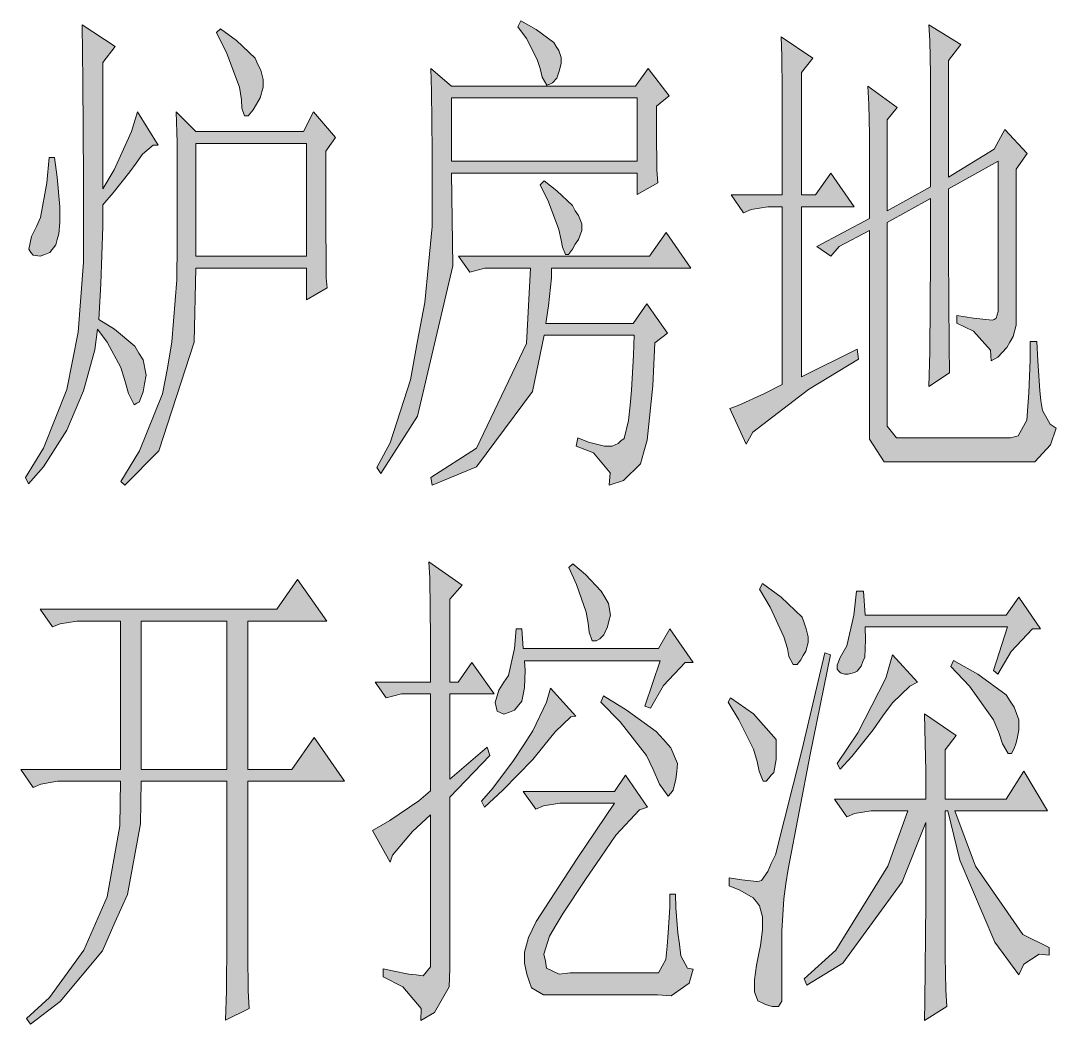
# Model space of a CAD drawing. Header units: millimetres. Extents: x 0 to 414, y 0 to 292.
# Drawn here: x 87.7 to 96.74, y 97.04 to 105.8 of the extents above; entities that cross this region are included whole.
import ezdxf

# ---------------------------------------------------------------- set-up
doc = ezdxf.new("R2010")
doc.units = ezdxf.units.MM

msp = doc.modelspace()

# ---------------------------------------------------------------- hatches: boundary and pattern name
h = msp.add_hatch(color=0)
h.dxf.hatch_style = 2
h.paths.add_polyline_path([(88.236778, 105.762778), (88.526056, 105.572278), (88.416694, 105.434694), (88.416694, 104.3305), (88.515472, 104.496306), (88.667167, 104.831444), (88.720083, 105.004306), (88.9, 104.7115), (88.857667, 104.7115), (88.762417, 104.633889), (88.7095, 104.556278), (88.653056, 104.478667), (88.508417, 104.295222), (88.416694, 104.192917), (88.416694, 104.002417), (88.399056, 103.501472), (88.381417, 103.191028), (88.519, 103.106361), (88.695389, 102.958194), (88.730667, 102.898222), (88.769472, 102.83825), (88.794167, 102.704194), (88.780056, 102.630111), (88.769472, 102.559556), (88.734194, 102.471361), (88.713028, 102.460778), (88.691861, 102.446667), (88.642472, 102.545444), (88.610722, 102.658333), (88.575444, 102.771222), (88.4555, 102.993472), (88.370833, 103.106361), (88.346139, 102.926444), (88.247361, 102.570139), (88.176806, 102.397278), (88.102722, 102.224417), (87.898111, 101.906917), (87.767583, 101.75875), (87.742889, 101.811667), (87.898111, 102.069194), (88.102722, 102.580722), (88.152111, 102.831194), (88.2015, 103.081667), (88.247361, 103.691972), (88.247361, 104.055333), (88.247361, 104.418694), (88.243833, 105.272417)])
h = msp.add_hatch(color=0)
h.dxf.hatch_style = 2
h.paths.add_polyline_path([(92.064417, 105.798056), (92.198472, 105.720444), (92.353694, 105.607556), (92.374861, 105.572278), (92.396028, 105.537), (92.417194, 105.477028), (92.417194, 105.452333), (92.417194, 105.427639), (92.403083, 105.367667), (92.3925, 105.332389), (92.378389, 105.297111), (92.343111, 105.254778), (92.318417, 105.244194), (92.293722, 105.237139), (92.251389, 105.304167), (92.23375, 105.381778), (92.209056, 105.459389), (92.113806, 105.642833), (92.039722, 105.745139)])
h = msp.add_hatch(color=0)
h.dxf.hatch_style = 2
h.paths.add_polyline_path([(95.870889, 103.226306), (96.015528, 103.201611), (96.177806, 103.183972), (96.195444, 103.191028), (96.213083, 103.201611), (96.230722, 103.261583), (96.230722, 103.3145), (96.230722, 104.573917), (95.796806, 104.3305), (95.796806, 103.762528), (95.803861, 102.958194), (95.807389, 102.725361), (95.627472, 102.605417), (95.634528, 102.908806), (95.641583, 103.72725), (95.641583, 104.245833), (95.264111, 104.037694), (95.264111, 102.365528), (95.264111, 102.259694), (95.34525, 102.157389), (95.422861, 102.157389), (96.340083, 102.157389), (96.407111, 102.175028), (96.481194, 102.312611), (96.491778, 102.432556), (96.498833, 102.5525), (96.509417, 102.83825), (96.509417, 103.000528), (96.569389, 103.000528), (96.576444, 102.831194), (96.594083, 102.570139), (96.604667, 102.485472), (96.618778, 102.397278), (96.685806, 102.277333), (96.738722, 102.242056), (96.689333, 102.097417), (96.55175, 101.94925), (96.460028, 101.94925), (95.362889, 101.94925), (95.235889, 101.94925), (95.108889, 102.146806), (95.108889, 102.347889), (95.108889, 103.967139), (94.844306, 103.829556), (94.770222, 103.744889), (94.650278, 103.829556), (95.108889, 104.072972), (95.108889, 104.693861), (95.108889, 104.80675), (95.101833, 105.071333), (95.094778, 105.226556), (95.348778, 105.039583), (95.264111, 104.93375), (95.264111, 104.14), (95.641583, 104.348139), (95.641583, 105.177167), (95.641583, 105.332389), (95.634528, 105.625194), (95.627472, 105.762778), (95.906167, 105.589917), (95.796806, 105.452333), (95.796806, 104.432806), (96.195444, 104.676222), (96.290694, 104.849083), (96.484722, 104.640944), (96.389472, 104.503361), (96.389472, 103.191028), (96.389472, 103.141639), (96.36125, 103.042861), (96.333028, 102.993472), (96.308333, 102.947611), (96.227194, 102.862944), (96.17075, 102.831194), (96.163694, 102.922917), (96.015528, 103.088722), (95.870889, 103.159278)])
h = msp.add_hatch(color=0)
h.dxf.hatch_style = 2
h.paths.add_polyline_path([(89.443278, 105.7275), (89.584389, 105.625194), (89.746667, 105.469972), (89.771361, 105.417056), (89.796056, 105.367667), (89.817222, 105.286528), (89.817222, 105.261833), (89.817222, 105.2195), (89.789, 105.12425), (89.75725, 105.071333), (89.729028, 105.021944), (89.686694, 104.969028), (89.672583, 104.969028), (89.654944, 104.969028), (89.63025, 105.036056), (89.626722, 105.106611), (89.609083, 105.2195), (89.499722, 105.512306), (89.408, 105.69575)])
h = msp.add_hatch(color=0)
h.dxf.hatch_style = 2
h.paths.add_polyline_path([(94.516222, 102.690083), (94.999528, 102.9335), (95.013639, 102.845306), (94.576194, 102.580722), (94.089361, 102.206778), (94.032917, 102.104472), (93.888278, 102.414917), (93.962361, 102.439611), (94.191667, 102.545444), (94.346889, 102.623056), (94.346889, 104.175278), (94.301028, 104.175278), (94.219889, 104.175278), (94.07525, 104.150583), (94.008222, 104.122361), (93.902389, 104.277583), (94.346889, 104.277583), (94.346889, 105.071333), (94.346889, 105.191278), (94.343361, 105.487611), (94.336306, 105.656944), (94.615, 105.469972), (94.516222, 105.3465), (94.516222, 104.277583), (94.636167, 104.277583), (94.770222, 104.468083), (94.974833, 104.175278), (94.516222, 104.175278)])
h = msp.add_hatch(color=0)
h.paths.add_polyline_path([(93.24975, 105.053694), (93.24975, 104.831444), (93.253278, 104.496306), (93.260333, 104.383417), (93.080417, 104.281111), (93.080417, 104.468083), (91.461167, 104.468083), (91.47175, 103.660222), (91.164833, 102.347889), (90.843806, 101.846944), (90.808528, 101.899861), (90.924944, 102.115056), (91.101333, 102.665389), (91.164833, 103.004056), (91.228333, 103.339194), (91.291833, 104.002417), (91.291833, 104.3305), (91.291833, 104.658583), (91.284778, 105.184222), (91.28125, 105.381778), (91.461167, 105.226556), (93.066306, 105.226556), (93.175667, 105.381778), (93.359111, 105.141889)])
h.paths.add_polyline_path([(91.461167, 105.12425), (91.461167, 104.573917), (93.080417, 104.573917), (93.080417, 105.12425)])
h = msp.add_hatch(color=0)
h.paths.add_polyline_path([(88.575444, 101.776389), (88.737722, 102.0445), (88.938806, 102.541917), (88.981139, 102.767694), (89.019944, 102.997), (89.062278, 103.53675), (89.065806, 103.847194), (89.065806, 104.157639), (89.065806, 104.736194), (89.05875, 105.004306), (89.228083, 104.831444), (90.17, 104.831444), (90.254667, 105.004306), (90.448694, 104.778528), (90.364028, 104.658583), (90.364028, 104.150583), (90.367556, 103.554389), (90.374611, 103.466194), (90.194694, 103.363889), (90.194694, 103.639056), (89.228083, 103.639056), (89.213972, 102.993472), (88.907056, 102.0445), (88.610722, 101.744639)])
h.paths.add_polyline_path([(89.228083, 104.725611), (89.228083, 103.744889), (90.194694, 103.744889), (90.194694, 104.725611)])
h = msp.add_hatch(color=0)
h.dxf.hatch_style = 2
h.paths.add_polyline_path([(87.996889, 104.605667), (88.018056, 104.432806), (88.04275, 104.175278), (88.04275, 104.087083), (88.04275, 104.037694), (88.032167, 103.938917), (88.018056, 103.889528), (88.007472, 103.843667), (87.954556, 103.776639), (87.912222, 103.759), (87.869889, 103.744889), (87.809917, 103.751944), (87.78875, 103.776639), (87.771111, 103.804861), (87.795806, 103.914222), (87.838139, 104.002417), (87.873417, 104.080028), (87.929861, 104.383417), (87.9475, 104.605667)])
h = msp.add_hatch(color=0)
h.dxf.hatch_style = 2
h.paths.add_polyline_path([(92.23375, 104.365778), (92.269028, 104.401056), (92.378389, 104.312861), (92.515972, 104.185861), (92.540667, 104.14), (92.568889, 104.097667), (92.597111, 104.027111), (92.597111, 104.002417), (92.597111, 103.967139), (92.568889, 103.889528), (92.540667, 103.847194), (92.515972, 103.804861), (92.480694, 103.759), (92.456, 103.759), (92.427778, 103.8225), (92.417194, 103.882472), (92.396028, 103.977722), (92.307833, 104.217611)])
h = msp.add_hatch(color=0)
h.dxf.hatch_style = 2
h.paths.add_polyline_path([(91.521139, 103.744889), (93.189778, 103.744889), (93.334417, 103.9495), (93.549611, 103.639056), (92.332528, 103.639056), (92.332528, 103.554389), (92.307833, 103.310972), (92.283139, 103.15575), (93.045139, 103.15575), (93.165083, 103.328611), (93.345, 103.071083), (93.235639, 102.986417), (93.218, 102.612472), (93.168611, 102.13975), (93.140389, 102.037444), (93.108639, 101.931611), (92.960472, 101.786972), (92.837, 101.744639), (92.844056, 101.854), (92.699417, 102.026861), (92.547722, 102.086833), (92.561833, 102.157389), (92.657083, 102.122111), (92.794667, 102.086833), (92.837, 102.086833), (92.861694, 102.086833), (92.914611, 102.108), (92.939306, 102.132694), (92.967528, 102.153861), (93.006333, 102.309083), (93.020444, 102.443139), (93.031028, 102.573667), (93.048667, 102.880583), (93.055722, 103.053444), (92.269028, 103.053444), (92.166722, 102.563083), (91.679889, 101.906917), (91.291833, 101.744639), (91.28125, 101.811667), (91.679889, 102.069194), (92.113806, 102.982889), (92.149083, 103.639056), (91.750444, 103.639056), (91.619917, 103.603778)])
h = msp.add_hatch(color=0)
h.dxf.hatch_style = 2
h.paths.add_polyline_path([(91.277722, 100.026611), (91.277722, 100.407611), (91.270667, 100.93325), (91.263611, 101.077889), (91.552889, 100.873278), (91.447056, 100.749806), (91.447056, 100.026611), (91.517611, 100.026611), (91.637556, 100.199472), (91.831583, 99.924306), (91.447056, 99.924306), (91.447056, 99.179944), (91.771611, 99.458639), (91.796306, 99.388083), (91.447056, 99.024722), (91.447056, 97.525417), (91.44, 97.370194), (91.313, 97.144417), (91.193056, 97.073861), (91.196583, 97.179694), (91.034306, 97.370194), (90.864972, 97.454861), (90.864972, 97.525417), (90.946111, 97.507778), (91.087222, 97.479556), (91.150722, 97.4725), (91.214222, 97.465444), (91.277722, 97.543056), (91.277722, 97.627722), (91.277722, 98.8695), (91.118972, 98.724861), (90.946111, 98.516722), (90.924944, 98.45675), (90.769722, 98.731917), (90.921417, 98.820111), (91.175417, 98.992972), (91.277722, 99.077639), (91.277722, 99.924306), (91.023722, 99.924306), (90.889667, 99.889028), (90.794417, 100.026611)])
h = msp.add_hatch(color=0)
h.dxf.hatch_style = 2
h.paths.add_polyline_path([(92.5195, 101.06025), (92.628861, 100.965), (92.766444, 100.820361), (92.798194, 100.767444), (92.829944, 100.714528), (92.847583, 100.612222), (92.833472, 100.559306), (92.822889, 100.509917), (92.791139, 100.439361), (92.7735, 100.421722), (92.755861, 100.404083), (92.724111, 100.386444), (92.713528, 100.386444), (92.688833, 100.386444), (92.660611, 100.464056), (92.653556, 100.541667), (92.635917, 100.636917), (92.55125, 100.880333), (92.484222, 101.0285)])
h = msp.add_hatch(color=0)
h.paths.add_polyline_path([(89.683167, 99.162306), (89.683167, 97.818222), (89.683167, 97.652417), (89.686694, 97.334917), (89.69375, 97.179694), (89.489139, 97.077389), (89.496194, 97.334917), (89.499722, 97.775889), (89.499722, 97.955806), (89.499722, 99.162306), (88.751833, 99.162306), (88.744778, 98.791889), (88.631889, 98.174528), (88.522528, 97.931111), (88.413167, 97.684167), (88.046278, 97.239667), (87.785222, 97.042111), (87.749944, 97.0915), (87.951028, 97.274944), (88.250889, 97.687694), (88.353194, 97.920528), (88.4555, 98.153361), (88.564861, 98.77425), (88.571917, 99.162306), (88.099194, 99.162306), (88.021583, 99.162306), (87.876944, 99.137611), (87.809917, 99.109389), (87.700556, 99.264611), (88.571917, 99.264611), (88.571917, 100.559306), (88.268528, 100.559306), (88.190917, 100.559306), (88.046278, 100.534611), (87.97925, 100.509917), (87.869889, 100.665139), (89.937167, 100.665139), (90.117083, 100.922667), (90.371083, 100.559306), (89.683167, 100.559306), (89.683167, 99.264611), (90.067694, 99.264611), (90.261722, 99.543306), (90.526306, 99.162306)])
h.paths.add_polyline_path([(88.751833, 100.559306), (88.751833, 99.264611), (89.499722, 99.264611), (89.499722, 100.559306)])
h = msp.add_hatch(color=0)
h.dxf.hatch_style = 2
h.paths.add_polyline_path([(94.174028, 100.887389), (94.336306, 100.767444), (94.51975, 100.594583), (94.537389, 100.545194), (94.555028, 100.492278), (94.572667, 100.421722), (94.572667, 100.407611), (94.572667, 100.372333), (94.5515, 100.29825), (94.530333, 100.259444), (94.509167, 100.220639), (94.477417, 100.181833), (94.463306, 100.181833), (94.442139, 100.181833), (94.403333, 100.252389), (94.39275, 100.319417), (94.361, 100.421722), (94.241056, 100.682778), (94.149333, 100.838)])
h = msp.add_hatch(color=0)
h.dxf.hatch_style = 2
h.paths.add_polyline_path([(95.055972, 100.820361), (95.070083, 100.612222), (96.301278, 100.612222), (96.410639, 100.767444), (96.601139, 100.492278), (96.530583, 100.492278), (96.343611, 100.294722), (96.227194, 100.097167), (96.191917, 100.128917), (96.311861, 100.509917), (95.070083, 100.509917), (95.073611, 100.397028), (95.066556, 100.245333), (95.048917, 100.206528), (95.034806, 100.167722), (94.999528, 100.121861), (94.978361, 100.111278), (94.957194, 100.104222), (94.921917, 100.097167), (94.911333, 100.097167), (94.893694, 100.097167), (94.861944, 100.104222), (94.851361, 100.111278), (94.840778, 100.121861), (94.826667, 100.1395), (94.826667, 100.174778), (94.851361, 100.241806), (94.876056, 100.284139), (94.911333, 100.344111), (94.971306, 100.612222), (94.996, 100.820361)])
h = msp.add_hatch(color=0)
h.dxf.hatch_style = 2
h.paths.add_polyline_path([(93.147444, 99.818472), (93.2815, 100.213583), (92.096167, 100.213583), (92.103222, 100.128917), (92.096167, 99.98075), (92.085583, 99.920778), (92.075, 99.860806), (92.0115, 99.783194), (91.965639, 99.765556), (91.91625, 99.747917), (91.859806, 99.772611), (91.849222, 99.811417), (91.842167, 99.850222), (91.873917, 99.956056), (91.91625, 100.026611), (91.958583, 100.086583), (92.0115, 100.319417), (92.025611, 100.492278), (92.075, 100.492278), (92.085583, 100.319417), (93.267389, 100.319417), (93.366167, 100.492278), (93.570778, 100.199472), (93.500222, 100.199472), (93.309722, 99.998389), (93.196833, 99.800833)])
h = msp.add_hatch(color=0)
h.dxf.hatch_style = 2
h.paths.add_polyline_path([(94.766694, 100.2665), (94.590306, 99.395139), (94.399806, 98.396778), (94.378639, 98.26625), (94.361, 98.135722), (94.343361, 97.8535), (94.343361, 97.698278), (94.343361, 97.543056), (94.343361, 97.338444), (94.343361, 97.292583), (94.343361, 97.243194), (94.315139, 97.197333), (94.283389, 97.197333), (94.258694, 97.197333), (94.20225, 97.214972), (94.1705, 97.229083), (94.135222, 97.246722), (94.103472, 97.324333), (94.103472, 97.384306), (94.103472, 97.430167), (94.121111, 97.557167), (94.13875, 97.645361), (94.156389, 97.730028), (94.174028, 97.867611), (94.174028, 97.920528), (94.174028, 97.9805), (94.149333, 98.07575), (94.121111, 98.111028), (94.092889, 98.146306), (93.976472, 98.213333), (93.88475, 98.248611), (93.88475, 98.319167), (93.994111, 98.301528), (94.124639, 98.287417), (94.145806, 98.290944), (94.166972, 98.298), (94.219889, 98.375611), (94.251639, 98.446167), (94.286917, 98.52025), (94.51975, 99.441), (94.717306, 100.284139)])
h = msp.add_hatch(color=0)
h.dxf.hatch_style = 2
h.paths.add_polyline_path([(95.309972, 100.2665), (95.528694, 100.026611), (95.461667, 99.991333), (95.309972, 99.846694), (95.225306, 99.733806), (95.140639, 99.610333), (94.953667, 99.3775), (94.851361, 99.268139), (94.826667, 99.317528), (95.006583, 99.585639), (95.25, 100.061889)])
h = msp.add_hatch(color=0)
h.dxf.hatch_style = 2
h.paths.add_polyline_path([(95.842667, 100.217111), (96.054333, 100.097167), (96.301278, 99.91725), (96.336556, 99.860806), (96.371833, 99.807889), (96.410639, 99.698528), (96.410639, 99.645611), (96.410639, 99.610333), (96.396528, 99.532722), (96.385944, 99.490389), (96.371833, 99.448056), (96.347139, 99.405722), (96.336556, 99.405722), (96.318917, 99.405722), (96.269528, 99.490389), (96.241306, 99.578583), (96.191917, 99.698528), (95.98025, 99.991333), (95.817972, 100.164194)])
h = msp.add_hatch(color=0)
h.dxf.hatch_style = 2
h.paths.add_polyline_path([(92.325472, 99.973694), (92.544194, 99.730278), (92.501861, 99.723222), (92.364278, 99.592694), (92.2655, 99.47275), (92.17025, 99.352806), (91.909194, 99.084694), (91.746917, 98.936528), (91.722222, 98.989444), (91.821, 99.102333), (92.000917, 99.342222), (92.085583, 99.47275), (92.17025, 99.603278), (92.290194, 99.85375)])
h = msp.add_hatch(color=0)
h.dxf.hatch_style = 2
h.paths.add_polyline_path([(92.787611, 99.906667), (92.985167, 99.786722), (93.246222, 99.596222), (93.309722, 99.525667), (93.373222, 99.455111), (93.433194, 99.317528), (93.426139, 99.246972), (93.419083, 99.179944), (93.394389, 99.084694), (93.373222, 99.06), (93.352056, 99.031778), (93.274444, 99.137611), (93.221528, 99.264611), (93.161556, 99.388083), (92.93225, 99.680889), (92.762917, 99.85375)])
h = msp.add_hatch(color=0)
h.dxf.hatch_style = 2
h.paths.add_polyline_path([(93.895333, 99.889028), (94.096417, 99.751444), (94.293972, 99.525667), (94.293972, 99.441), (94.293972, 99.352806), (94.272806, 99.239917), (94.251639, 99.215222), (94.230472, 99.190528), (94.205778, 99.162306), (94.181083, 99.162306), (94.145806, 99.2505), (94.128167, 99.335167), (94.096417, 99.441), (93.969417, 99.698528), (93.874167, 99.85375)])
h = msp.add_hatch(color=0)
h.dxf.hatch_style = 2
h.paths.add_polyline_path([(95.768583, 98.904778), (95.768583, 97.782944), (95.768583, 97.634778), (95.775639, 97.341972), (95.782694, 97.197333), (95.588667, 97.073861), (95.592194, 97.239667), (95.59925, 98.100444), (95.59925, 98.802472), (95.394639, 98.283889), (94.876056, 97.574806), (94.562083, 97.384306), (94.537389, 97.437222), (94.816083, 97.687694), (95.267639, 98.421472), (95.444028, 98.904778), (95.200611, 98.904778), (95.123, 98.904778), (94.978361, 98.880083), (94.911333, 98.851861), (94.801972, 99.007083), (95.59925, 99.007083), (95.59925, 99.2505), (95.592194, 99.620917), (95.588667, 99.751444), (95.863833, 99.560944), (95.768583, 99.437472), (95.768583, 99.007083), (96.301278, 99.007083), (96.4565, 99.2505), (96.661111, 98.904778), (95.85325, 98.904778), (96.033167, 98.421472), (96.445917, 97.825278), (96.675222, 97.712389), (96.675222, 97.645361), (96.590556, 97.652417), (96.4565, 97.56775), (96.410639, 97.4725), (96.2025, 97.75825), (95.895583, 98.474389), (95.793278, 98.904778)])
h = msp.add_hatch(color=0)
h.dxf.hatch_style = 2
h.paths.add_polyline_path([(92.085583, 99.074111), (92.882861, 99.074111), (92.978111, 99.215222), (93.172139, 98.936528), (93.101583, 98.911833), (92.893444, 98.693111), (92.762917, 98.499083), (92.628861, 98.305056), (92.434833, 98.01225), (92.374861, 97.909944), (92.314889, 97.811167), (92.2655, 97.652417), (92.279611, 97.592444), (92.290194, 97.532472), (92.399556, 97.479556), (92.494806, 97.490139), (93.221528, 97.490139), (93.267389, 97.490139), (93.330889, 97.606556), (93.341472, 97.722972), (93.352056, 97.839389), (93.366167, 98.065167), (93.366167, 98.178056), (93.415556, 98.178056), (93.419083, 98.058111), (93.436722, 97.839389), (93.450833, 97.740611), (93.461417, 97.638306), (93.521389, 97.532472), (93.570778, 97.521889), (93.5355, 97.401944), (93.37675, 97.289056), (93.256806, 97.299639), (92.339583, 97.299639), (92.261972, 97.299639), (92.159667, 97.359611), (92.1385, 97.419583), (92.117333, 97.479556), (92.096167, 97.574806), (92.096167, 97.610083), (92.096167, 97.670056), (92.131444, 97.800583), (92.163194, 97.867611), (92.198472, 97.938167), (92.558306, 98.4885), (92.882861, 98.971806), (92.484222, 98.971806), (92.406611, 98.971806), (92.261972, 98.947111), (92.194944, 98.918889)])

# ---------------------------------------------------------------- linework, layer by layer
at = {"color": 0, "lineweight": 0}
for points in [[(88.236778, 105.762778), (88.526056, 105.572278), (88.416694, 105.434694), (88.416694, 104.3305), (88.515472, 104.496306), (88.667167, 104.831444), (88.720083, 105.004306), (88.9, 104.7115), (88.857667, 104.7115), (88.762417, 104.633889), (88.7095, 104.556278), (88.653056, 104.478667), (88.508417, 104.295222), (88.416694, 104.192917), (88.416694, 104.002417), (88.399056, 103.501472), (88.381417, 103.191028), (88.519, 103.106361), (88.695389, 102.958194), (88.730667, 102.898222), (88.769472, 102.83825), (88.794167, 102.704194), (88.780056, 102.630111), (88.769472, 102.559556), (88.734194, 102.471361), (88.713028, 102.460778), (88.691861, 102.446667), (88.642472, 102.545444), (88.610722, 102.658333), (88.575444, 102.771222), (88.4555, 102.993472), (88.370833, 103.106361), (88.346139, 102.926444), (88.247361, 102.570139), (88.176806, 102.397278), (88.102722, 102.224417), (87.898111, 101.906917), (87.767583, 101.75875), (87.742889, 101.811667), (87.898111, 102.069194), (88.102722, 102.580722), (88.152111, 102.831194), (88.2015, 103.081667), (88.247361, 103.691972), (88.247361, 104.055333), (88.247361, 104.418694), (88.243833, 105.272417)], [(92.064417, 105.798056), (92.198472, 105.720444), (92.353694, 105.607556), (92.374861, 105.572278), (92.396028, 105.537), (92.417194, 105.477028), (92.417194, 105.452333), (92.417194, 105.427639), (92.403083, 105.367667), (92.3925, 105.332389), (92.378389, 105.297111), (92.343111, 105.254778), (92.318417, 105.244194), (92.293722, 105.237139), (92.251389, 105.304167), (92.23375, 105.381778), (92.209056, 105.459389), (92.113806, 105.642833), (92.039722, 105.745139)], [(95.870889, 103.226306), (96.015528, 103.201611), (96.177806, 103.183972), (96.195444, 103.191028), (96.213083, 103.201611), (96.230722, 103.261583), (96.230722, 103.3145), (96.230722, 104.573917), (95.796806, 104.3305), (95.796806, 103.762528), (95.803861, 102.958194), (95.807389, 102.725361), (95.627472, 102.605417), (95.634528, 102.908806), (95.641583, 103.72725), (95.641583, 104.245833), (95.264111, 104.037694), (95.264111, 102.365528), (95.264111, 102.259694), (95.34525, 102.157389), (95.422861, 102.157389), (96.340083, 102.157389), (96.407111, 102.175028), (96.481194, 102.312611), (96.491778, 102.432556), (96.498833, 102.5525), (96.509417, 102.83825), (96.509417, 103.000528), (96.569389, 103.000528), (96.576444, 102.831194), (96.594083, 102.570139), (96.604667, 102.485472), (96.618778, 102.397278), (96.685806, 102.277333), (96.738722, 102.242056), (96.689333, 102.097417), (96.55175, 101.94925), (96.460028, 101.94925), (95.362889, 101.94925), (95.235889, 101.94925), (95.108889, 102.146806), (95.108889, 102.347889), (95.108889, 103.967139), (94.844306, 103.829556), (94.770222, 103.744889), (94.650278, 103.829556), (95.108889, 104.072972), (95.108889, 104.693861), (95.108889, 104.80675), (95.101833, 105.071333), (95.094778, 105.226556), (95.348778, 105.039583), (95.264111, 104.93375), (95.264111, 104.14), (95.641583, 104.348139), (95.641583, 105.177167), (95.641583, 105.332389), (95.634528, 105.625194), (95.627472, 105.762778), (95.906167, 105.589917), (95.796806, 105.452333), (95.796806, 104.432806), (96.195444, 104.676222), (96.290694, 104.849083), (96.484722, 104.640944), (96.389472, 104.503361), (96.389472, 103.191028), (96.389472, 103.141639), (96.36125, 103.042861), (96.333028, 102.993472), (96.308333, 102.947611), (96.227194, 102.862944), (96.17075, 102.831194), (96.163694, 102.922917), (96.015528, 103.088722), (95.870889, 103.159278)], [(89.443278, 105.7275), (89.584389, 105.625194), (89.746667, 105.469972), (89.771361, 105.417056), (89.796056, 105.367667), (89.817222, 105.286528), (89.817222, 105.261833), (89.817222, 105.2195), (89.789, 105.12425), (89.75725, 105.071333), (89.729028, 105.021944), (89.686694, 104.969028), (89.672583, 104.969028), (89.654944, 104.969028), (89.63025, 105.036056), (89.626722, 105.106611), (89.609083, 105.2195), (89.499722, 105.512306), (89.408, 105.69575)], [(94.516222, 102.690083), (94.999528, 102.9335), (95.013639, 102.845306), (94.576194, 102.580722), (94.089361, 102.206778), (94.032917, 102.104472), (93.888278, 102.414917), (93.962361, 102.439611), (94.191667, 102.545444), (94.346889, 102.623056), (94.346889, 104.175278), (94.301028, 104.175278), (94.219889, 104.175278), (94.07525, 104.150583), (94.008222, 104.122361), (93.902389, 104.277583), (94.346889, 104.277583), (94.346889, 105.071333), (94.346889, 105.191278), (94.343361, 105.487611), (94.336306, 105.656944), (94.615, 105.469972), (94.516222, 105.3465), (94.516222, 104.277583), (94.636167, 104.277583), (94.770222, 104.468083), (94.974833, 104.175278), (94.516222, 104.175278)], [(93.24975, 105.053694), (93.24975, 104.831444), (93.253278, 104.496306), (93.260333, 104.383417), (93.080417, 104.281111), (93.080417, 104.468083), (91.461167, 104.468083), (91.47175, 103.660222), (91.164833, 102.347889), (90.843806, 101.846944), (90.808528, 101.899861), (90.924944, 102.115056), (91.101333, 102.665389), (91.164833, 103.004056), (91.228333, 103.339194), (91.291833, 104.002417), (91.291833, 104.3305), (91.291833, 104.658583), (91.284778, 105.184222), (91.28125, 105.381778), (91.461167, 105.226556), (93.066306, 105.226556), (93.175667, 105.381778), (93.359111, 105.141889)], [(91.461167, 105.12425), (91.461167, 104.573917), (93.080417, 104.573917), (93.080417, 105.12425)], [(88.575444, 101.776389), (88.737722, 102.0445), (88.938806, 102.541917), (88.981139, 102.767694), (89.019944, 102.997), (89.062278, 103.53675), (89.065806, 103.847194), (89.065806, 104.157639), (89.065806, 104.736194), (89.05875, 105.004306), (89.228083, 104.831444), (90.17, 104.831444), (90.254667, 105.004306), (90.448694, 104.778528), (90.364028, 104.658583), (90.364028, 104.150583), (90.367556, 103.554389), (90.374611, 103.466194), (90.194694, 103.363889), (90.194694, 103.639056), (89.228083, 103.639056), (89.213972, 102.993472), (88.907056, 102.0445), (88.610722, 101.744639)], [(89.228083, 104.725611), (89.228083, 103.744889), (90.194694, 103.744889), (90.194694, 104.725611)], [(87.996889, 104.605667), (88.018056, 104.432806), (88.04275, 104.175278), (88.04275, 104.087083), (88.04275, 104.037694), (88.032167, 103.938917), (88.018056, 103.889528), (88.007472, 103.843667), (87.954556, 103.776639), (87.912222, 103.759), (87.869889, 103.744889), (87.809917, 103.751944), (87.78875, 103.776639), (87.771111, 103.804861), (87.795806, 103.914222), (87.838139, 104.002417), (87.873417, 104.080028), (87.929861, 104.383417), (87.9475, 104.605667)], [(92.23375, 104.365778), (92.269028, 104.401056), (92.378389, 104.312861), (92.515972, 104.185861), (92.540667, 104.14), (92.568889, 104.097667), (92.597111, 104.027111), (92.597111, 104.002417), (92.597111, 103.967139), (92.568889, 103.889528), (92.540667, 103.847194), (92.515972, 103.804861), (92.480694, 103.759), (92.456, 103.759), (92.427778, 103.8225), (92.417194, 103.882472), (92.396028, 103.977722), (92.307833, 104.217611)], [(91.521139, 103.744889), (93.189778, 103.744889), (93.334417, 103.9495), (93.549611, 103.639056), (92.332528, 103.639056), (92.332528, 103.554389), (92.307833, 103.310972), (92.283139, 103.15575), (93.045139, 103.15575), (93.165083, 103.328611), (93.345, 103.071083), (93.235639, 102.986417), (93.218, 102.612472), (93.168611, 102.13975), (93.140389, 102.037444), (93.108639, 101.931611), (92.960472, 101.786972), (92.837, 101.744639), (92.844056, 101.854), (92.699417, 102.026861), (92.547722, 102.086833), (92.561833, 102.157389), (92.657083, 102.122111), (92.794667, 102.086833), (92.837, 102.086833), (92.861694, 102.086833), (92.914611, 102.108), (92.939306, 102.132694), (92.967528, 102.153861), (93.006333, 102.309083), (93.020444, 102.443139), (93.031028, 102.573667), (93.048667, 102.880583), (93.055722, 103.053444), (92.269028, 103.053444), (92.166722, 102.563083), (91.679889, 101.906917), (91.291833, 101.744639), (91.28125, 101.811667), (91.679889, 102.069194), (92.113806, 102.982889), (92.149083, 103.639056), (91.750444, 103.639056), (91.619917, 103.603778)], [(91.277722, 100.026611), (91.277722, 100.407611), (91.270667, 100.93325), (91.263611, 101.077889), (91.552889, 100.873278), (91.447056, 100.749806), (91.447056, 100.026611), (91.517611, 100.026611), (91.637556, 100.199472), (91.831583, 99.924306), (91.447056, 99.924306), (91.447056, 99.179944), (91.771611, 99.458639), (91.796306, 99.388083), (91.447056, 99.024722), (91.447056, 97.525417), (91.44, 97.370194), (91.313, 97.144417), (91.193056, 97.073861), (91.196583, 97.179694), (91.034306, 97.370194), (90.864972, 97.454861), (90.864972, 97.525417), (90.946111, 97.507778), (91.087222, 97.479556), (91.150722, 97.4725), (91.214222, 97.465444), (91.277722, 97.543056), (91.277722, 97.627722), (91.277722, 98.8695), (91.118972, 98.724861), (90.946111, 98.516722), (90.924944, 98.45675), (90.769722, 98.731917), (90.921417, 98.820111), (91.175417, 98.992972), (91.277722, 99.077639), (91.277722, 99.924306), (91.023722, 99.924306), (90.889667, 99.889028), (90.794417, 100.026611)], [(92.5195, 101.06025), (92.628861, 100.965), (92.766444, 100.820361), (92.798194, 100.767444), (92.829944, 100.714528), (92.847583, 100.612222), (92.833472, 100.559306), (92.822889, 100.509917), (92.791139, 100.439361), (92.7735, 100.421722), (92.755861, 100.404083), (92.724111, 100.386444), (92.713528, 100.386444), (92.688833, 100.386444), (92.660611, 100.464056), (92.653556, 100.541667), (92.635917, 100.636917), (92.55125, 100.880333), (92.484222, 101.0285)], [(89.683167, 99.162306), (89.683167, 97.818222), (89.683167, 97.652417), (89.686694, 97.334917), (89.69375, 97.179694), (89.489139, 97.077389), (89.496194, 97.334917), (89.499722, 97.775889), (89.499722, 97.955806), (89.499722, 99.162306), (88.751833, 99.162306), (88.744778, 98.791889), (88.631889, 98.174528), (88.522528, 97.931111), (88.413167, 97.684167), (88.046278, 97.239667), (87.785222, 97.042111), (87.749944, 97.0915), (87.951028, 97.274944), (88.250889, 97.687694), (88.353194, 97.920528), (88.4555, 98.153361), (88.564861, 98.77425), (88.571917, 99.162306), (88.099194, 99.162306), (88.021583, 99.162306), (87.876944, 99.137611), (87.809917, 99.109389), (87.700556, 99.264611), (88.571917, 99.264611), (88.571917, 100.559306), (88.268528, 100.559306), (88.190917, 100.559306), (88.046278, 100.534611), (87.97925, 100.509917), (87.869889, 100.665139), (89.937167, 100.665139), (90.117083, 100.922667), (90.371083, 100.559306), (89.683167, 100.559306), (89.683167, 99.264611), (90.067694, 99.264611), (90.261722, 99.543306), (90.526306, 99.162306)], [(94.174028, 100.887389), (94.336306, 100.767444), (94.51975, 100.594583), (94.537389, 100.545194), (94.555028, 100.492278), (94.572667, 100.421722), (94.572667, 100.407611), (94.572667, 100.372333), (94.5515, 100.29825), (94.530333, 100.259444), (94.509167, 100.220639), (94.477417, 100.181833), (94.463306, 100.181833), (94.442139, 100.181833), (94.403333, 100.252389), (94.39275, 100.319417), (94.361, 100.421722), (94.241056, 100.682778), (94.149333, 100.838)], [(95.055972, 100.820361), (95.070083, 100.612222), (96.301278, 100.612222), (96.410639, 100.767444), (96.601139, 100.492278), (96.530583, 100.492278), (96.343611, 100.294722), (96.227194, 100.097167), (96.191917, 100.128917), (96.311861, 100.509917), (95.070083, 100.509917), (95.073611, 100.397028), (95.066556, 100.245333), (95.048917, 100.206528), (95.034806, 100.167722), (94.999528, 100.121861), (94.978361, 100.111278), (94.957194, 100.104222), (94.921917, 100.097167), (94.911333, 100.097167), (94.893694, 100.097167), (94.861944, 100.104222), (94.851361, 100.111278), (94.840778, 100.121861), (94.826667, 100.1395), (94.826667, 100.174778), (94.851361, 100.241806), (94.876056, 100.284139), (94.911333, 100.344111), (94.971306, 100.612222), (94.996, 100.820361)], [(88.751833, 100.559306), (88.751833, 99.264611), (89.499722, 99.264611), (89.499722, 100.559306)], [(93.147444, 99.818472), (93.2815, 100.213583), (92.096167, 100.213583), (92.103222, 100.128917), (92.096167, 99.98075), (92.085583, 99.920778), (92.075, 99.860806), (92.0115, 99.783194), (91.965639, 99.765556), (91.91625, 99.747917), (91.859806, 99.772611), (91.849222, 99.811417), (91.842167, 99.850222), (91.873917, 99.956056), (91.91625, 100.026611), (91.958583, 100.086583), (92.0115, 100.319417), (92.025611, 100.492278), (92.075, 100.492278), (92.085583, 100.319417), (93.267389, 100.319417), (93.366167, 100.492278), (93.570778, 100.199472), (93.500222, 100.199472), (93.309722, 99.998389), (93.196833, 99.800833)], [(94.766694, 100.2665), (94.590306, 99.395139), (94.399806, 98.396778), (94.378639, 98.26625), (94.361, 98.135722), (94.343361, 97.8535), (94.343361, 97.698278), (94.343361, 97.543056), (94.343361, 97.338444), (94.343361, 97.292583), (94.343361, 97.243194), (94.315139, 97.197333), (94.283389, 97.197333), (94.258694, 97.197333), (94.20225, 97.214972), (94.1705, 97.229083), (94.135222, 97.246722), (94.103472, 97.324333), (94.103472, 97.384306), (94.103472, 97.430167), (94.121111, 97.557167), (94.13875, 97.645361), (94.156389, 97.730028), (94.174028, 97.867611), (94.174028, 97.920528), (94.174028, 97.9805), (94.149333, 98.07575), (94.121111, 98.111028), (94.092889, 98.146306), (93.976472, 98.213333), (93.88475, 98.248611), (93.88475, 98.319167), (93.994111, 98.301528), (94.124639, 98.287417), (94.145806, 98.290944), (94.166972, 98.298), (94.219889, 98.375611), (94.251639, 98.446167), (94.286917, 98.52025), (94.51975, 99.441), (94.717306, 100.284139)], [(95.309972, 100.2665), (95.528694, 100.026611), (95.461667, 99.991333), (95.309972, 99.846694), (95.225306, 99.733806), (95.140639, 99.610333), (94.953667, 99.3775), (94.851361, 99.268139), (94.826667, 99.317528), (95.006583, 99.585639), (95.25, 100.061889)], [(95.842667, 100.217111), (96.054333, 100.097167), (96.301278, 99.91725), (96.336556, 99.860806), (96.371833, 99.807889), (96.410639, 99.698528), (96.410639, 99.645611), (96.410639, 99.610333), (96.396528, 99.532722), (96.385944, 99.490389), (96.371833, 99.448056), (96.347139, 99.405722), (96.336556, 99.405722), (96.318917, 99.405722), (96.269528, 99.490389), (96.241306, 99.578583), (96.191917, 99.698528), (95.98025, 99.991333), (95.817972, 100.164194)], [(92.325472, 99.973694), (92.544194, 99.730278), (92.501861, 99.723222), (92.364278, 99.592694), (92.2655, 99.47275), (92.17025, 99.352806), (91.909194, 99.084694), (91.746917, 98.936528), (91.722222, 98.989444), (91.821, 99.102333), (92.000917, 99.342222), (92.085583, 99.47275), (92.17025, 99.603278), (92.290194, 99.85375)], [(92.787611, 99.906667), (92.985167, 99.786722), (93.246222, 99.596222), (93.309722, 99.525667), (93.373222, 99.455111), (93.433194, 99.317528), (93.426139, 99.246972), (93.419083, 99.179944), (93.394389, 99.084694), (93.373222, 99.06), (93.352056, 99.031778), (93.274444, 99.137611), (93.221528, 99.264611), (93.161556, 99.388083), (92.93225, 99.680889), (92.762917, 99.85375)], [(93.895333, 99.889028), (94.096417, 99.751444), (94.293972, 99.525667), (94.293972, 99.441), (94.293972, 99.352806), (94.272806, 99.239917), (94.251639, 99.215222), (94.230472, 99.190528), (94.205778, 99.162306), (94.181083, 99.162306), (94.145806, 99.2505), (94.128167, 99.335167), (94.096417, 99.441), (93.969417, 99.698528), (93.874167, 99.85375)], [(95.768583, 98.904778), (95.768583, 97.782944), (95.768583, 97.634778), (95.775639, 97.341972), (95.782694, 97.197333), (95.588667, 97.073861), (95.592194, 97.239667), (95.59925, 98.100444), (95.59925, 98.802472), (95.394639, 98.283889), (94.876056, 97.574806), (94.562083, 97.384306), (94.537389, 97.437222), (94.816083, 97.687694), (95.267639, 98.421472), (95.444028, 98.904778), (95.200611, 98.904778), (95.123, 98.904778), (94.978361, 98.880083), (94.911333, 98.851861), (94.801972, 99.007083), (95.59925, 99.007083), (95.59925, 99.2505), (95.592194, 99.620917), (95.588667, 99.751444), (95.863833, 99.560944), (95.768583, 99.437472), (95.768583, 99.007083), (96.301278, 99.007083), (96.4565, 99.2505), (96.661111, 98.904778), (95.85325, 98.904778), (96.033167, 98.421472), (96.445917, 97.825278), (96.675222, 97.712389), (96.675222, 97.645361), (96.590556, 97.652417), (96.4565, 97.56775), (96.410639, 97.4725), (96.2025, 97.75825), (95.895583, 98.474389), (95.793278, 98.904778)], [(92.085583, 99.074111), (92.882861, 99.074111), (92.978111, 99.215222), (93.172139, 98.936528), (93.101583, 98.911833), (92.893444, 98.693111), (92.762917, 98.499083), (92.628861, 98.305056), (92.434833, 98.01225), (92.374861, 97.909944), (92.314889, 97.811167), (92.2655, 97.652417), (92.279611, 97.592444), (92.290194, 97.532472), (92.399556, 97.479556), (92.494806, 97.490139), (93.221528, 97.490139), (93.267389, 97.490139), (93.330889, 97.606556), (93.341472, 97.722972), (93.352056, 97.839389), (93.366167, 98.065167), (93.366167, 98.178056), (93.415556, 98.178056), (93.419083, 98.058111), (93.436722, 97.839389), (93.450833, 97.740611), (93.461417, 97.638306), (93.521389, 97.532472), (93.570778, 97.521889), (93.5355, 97.401944), (93.37675, 97.289056), (93.256806, 97.299639), (92.339583, 97.299639), (92.261972, 97.299639), (92.159667, 97.359611), (92.1385, 97.419583), (92.117333, 97.479556), (92.096167, 97.574806), (92.096167, 97.610083), (92.096167, 97.670056), (92.131444, 97.800583), (92.163194, 97.867611), (92.198472, 97.938167), (92.558306, 98.4885), (92.882861, 98.971806), (92.484222, 98.971806), (92.406611, 98.971806), (92.261972, 98.947111), (92.194944, 98.918889)]]:
    msp.add_lwpolyline(points, close=True, dxfattribs=at)

doc.saveas('drawing.dxf')
